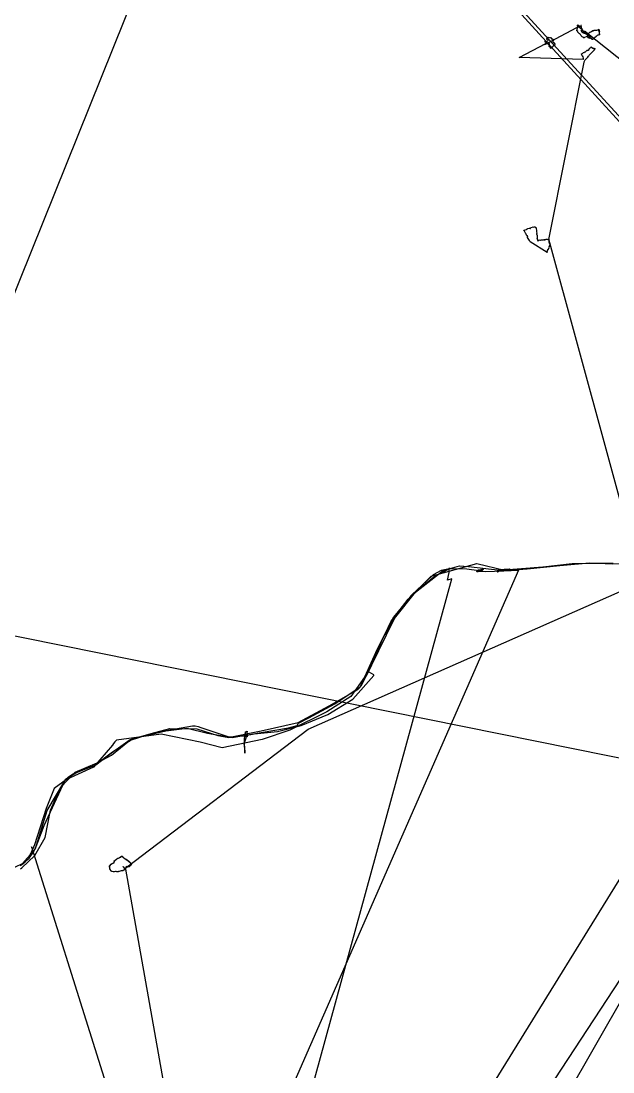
# Model space of a CAD drawing. Extents: x 533996 to 558759, y 1823984 to 1869097.
# Drawn here: x 545317 to 549386, y 1834708 to 1841933 of the extents above; entities that cross this region are included whole.
import ezdxf

# ---------------------------------------------------------------- set-up
doc = ezdxf.new("R2010")
doc.units = 0
for name, color, linetype in [('Default', 7, 'Continuous'), ('Unknown Line Type', 7, 'Continuous'), ('Unknown Point Feature', 7, 'Continuous')]:
    doc.layers.add(name, color=color, linetype=linetype)

# ---------------------------------------------------------------- blocks, each defined once
blk = doc.blocks.new('POINT_DISPLAY')
at = {"layer": 'Default'}
blk.add_line((0, 0), (0, 0), dxfattribs=at)

msp = doc.modelspace()

# ---------------------------------------------------------------- linework, layer by layer
at = {"layer": 'Unknown Line Type'}
for points in [[(539005.1, 1852659.7), (551571.7, 1838939.3), (551574.2, 1838941.7), (551572.4, 1838925.2), (551570.4, 1838926.6), (551564.1, 1838880.3), (551568.9, 1838915.5), (551571.4, 1838918.5), (548580.4, 1846459.8)], [(551357.7, 1839129.4), (539007.3, 1852656.4)], [(548045.7, 1846963.5), (543125.2, 1834730.5)], [(550568.5, 1834482.3), (548944.3, 1840433.2), (548945, 1840431.1), (548944.2, 1840430.1), (548941.5, 1840430.3), (548938.2, 1840429.1), (548936.9, 1840430), (548929.9, 1840431.1), (548925.9, 1840429.9), (548919.3, 1840428.3), (548920.5, 1840427), (548919.9, 1840429.7), (548913.3, 1840429.3), (548910.4, 1840425.9), (548910.1, 1840424.4), (548913, 1840425.2), (548905.9, 1840427.8), (548900.7, 1840427.3), (548894.7, 1840426.2), (548890.3, 1840427), (548887.8, 1840424.7), (548888.1, 1840425.1), (548888.3, 1840425), (548881.6, 1840426.8), (548876.9, 1840424.9), (548870.6, 1840423.3), (548871.9, 1840419.8), (548867.8, 1840423.5), (548869.2, 1840426), (548867.2, 1840432.6), (548865.6, 1840435.6), (548864.4, 1840435.1), (548865.1, 1840436.5), (548867.3, 1840441.7), (548867.5, 1840452.6), (548866.5, 1840455.2), (548863, 1840467), (548863.2, 1840467.7), (548864.5, 1840471.5), (548859.3, 1840472.1), (548864.4, 1840473.9), (548863.1, 1840483.5), (548862, 1840494.5), (548861, 1840503.1), (548859.4, 1840509.5), (548857.6, 1840511.4), (548853.4, 1840511.6), (548854.6, 1840512.3), (548854.2, 1840513.6), (548850.6, 1840514.5), (548842.9, 1840514.5), (548841, 1840514.4), (548831.3, 1840515.1), (548829.5, 1840514.2), (548820.4, 1840510.9), (548815.7, 1840505.8), (548816, 1840505.4), (548818.2, 1840505.5), (548812.5, 1840505.6), (548809.2, 1840505.8), (548798.4, 1840504.3), (548796.3, 1840502.7), (548793.6, 1840500.8), (548792.3, 1840499), (548789.9, 1840496.5), (548782.9, 1840495.6), (548779.4, 1840496.7), (548775.7, 1840493.4), (548773.6, 1840493), (548773.9, 1840494.4), (548773.4, 1840496), (548774.8, 1840490.6), (548778.5, 1840485.5), (548780.9, 1840480.5), (548781.4, 1840476), (548785.9, 1840470.9), (548789.1, 1840467.9), (548788.1, 1840468), (548786.6, 1840465.2), (548786.8, 1840465.1), (548791, 1840461.4), (548794.8, 1840457.4), (548797.2, 1840450.4), (548795.9, 1840446.6), (548797.1, 1840443.5), (548800, 1840438.8), (548802.2, 1840437.5), (548802.1, 1840433.9), (548804.5, 1840431.3), (548810.6, 1840423.5), (548811, 1840423.2), (548810.9, 1840423.1), (548813.2, 1840423), (548810.7, 1840423.9), (548812.6, 1840421.9), (548813.4, 1840421.5), (548816.6, 1840417.4), (548816.1, 1840417.2), (548933, 1840343.7), (548931.5, 1840342.9), (548934.6, 1840343.3), (548936.1, 1840346.1), (548932.9, 1840353.6), (548935, 1840354.7), (548938.1, 1840356.5), (548937.8, 1840362.4), (548935.3, 1840363.8), (548938.7, 1840360.1), (548942.4, 1840363.8), (548944, 1840368.5), (548947, 1840375.2), (548945.4, 1840377.4), (548948.2, 1840380.2), (548950.8, 1840386.6), (548951.6, 1840390.7), (548950.8, 1840392.6), (548953.6, 1840398.8), (548949.2, 1840403.5), (548949.2, 1840403.1), (548948.8, 1840406), (548946.8, 1840410.8), (548946.9, 1840418.9), (548946.9, 1840426.2), (548943.9, 1840430.6), (548946, 1840430.8), (549187, 1841649.8), (549187, 1841652.4), (549190.7, 1841655.9), (549190.2, 1841657.6), (549194.9, 1841665.1), (549205, 1841676.1), (549212.3, 1841684.5), (549217.6, 1841690.2), (549218.3, 1841691.4), (549219.3, 1841693.8), (549222.7, 1841699), (549229.5, 1841705.3), (549232.9, 1841709.1), (549238.9, 1841713.4), (549251.7, 1841728.2), (549255.6, 1841732.1), (549263.9, 1841742.6), (549264, 1841743.1), (549257.7, 1841740.4), (549253.6, 1841743.2), (549247.5, 1841743.8), (549245.8, 1841746.3), (549245.9, 1841747.4), (549241.2, 1841748.4), (549235.1, 1841755), (549232.6, 1841749.1), (549226.7, 1841747.1), (549221.7, 1841741.2), (549219.3, 1841738.8), (549219.6, 1841737.2), (549215.7, 1841730.6), (549210.7, 1841729.9), (549206.5, 1841729), (549203.9, 1841726.2), (549201.3, 1841725), (549197.6, 1841720.4), (549192.8, 1841718.4), (549189.5, 1841715.1), (549187, 1841716), (549180.9, 1841714.2), (549174.5, 1841706.8), (549167.6, 1841702.8), (549169, 1841700.8), (549171.1, 1841697.4), (549174.6, 1841692.3), (549177.9, 1841686.3), (549180.2, 1841678.2), (549179.6, 1841678.1), (549180.8, 1841675.5), (549181.3, 1841671.8), (549181.3, 1841668.6), (549181.2, 1841669.1), (548740.5, 1841681.3), (548924.4, 1841777.6), (548926.8, 1841779.1), (548926.5, 1841778.7), (548925.2, 1841780.4), (548927.4, 1841782.3), (548927.9, 1841782.9), (548928, 1841783.9), (548927.9, 1841780.4), (548928.4, 1841782.3), (548928.4, 1841783.4), (548928.3, 1841777.7), (548927.9, 1841781.7), (548925.7, 1841791.1), (548922.4, 1841792.6), (548919.1, 1841793.9), (548917.1, 1841793), (548917.1, 1841792), (548918, 1841790.8), (548919, 1841790.7), (548923.8, 1841788.4), (548925.8, 1841789.2), (548929.7, 1841791.3), (548933.4, 1841793.1), (548935.9, 1841798.1), (548938.2, 1841799.5), (548941.1, 1841800.2), (548940.3, 1841807.1), (548941.4, 1841810.4), (548941.3, 1841811.9), (548938.4, 1841818), (548935.7, 1841819.3), (548934.5, 1841819.4), (548929.1, 1841809.7), (548927.8, 1841807.5), (548928.7, 1841807.9), (548929.6, 1841808.7), (548930.6, 1841808.8), (548931.2, 1841808.9), (548932.7, 1841811.2), (548933.4, 1841814.9), (548933.4, 1841815.5), (548937.7, 1841819.1), (548940.6, 1841817), (548941.8, 1841820.6), (548943.7, 1841821.5), (548947.8, 1841820.1), (548955.7, 1841818.3), (548957.6, 1841818.4), (548961.1, 1841818.6), (548963.5, 1841814.4), (548963.4, 1841816), (548965.6, 1841807.4), (548966.6, 1841809), (548970.6, 1841809.6), (548978.1, 1841805), (548977.6, 1841801.8), (548977.6, 1841801.3), (548978.6, 1841799.8), (548973, 1841794.8), (548973.3, 1841792.9), (548973.1, 1841790.7), (548973.4, 1841790.3), (548973.4, 1841790.5), (548981.3, 1841782.2), (548985.1, 1841777.9), (548985, 1841774), (548986.3, 1841772.3), (548985.7, 1841770), (548981, 1841762.9), (548979, 1841765.4), (548978.6, 1841766.2), (548977.6, 1841762.4), (548973.5, 1841757.3), (548970.1, 1841756.6), (548969.7, 1841756), (548968.1, 1841751.9), (548967.4, 1841751.2), (548965.9, 1841749.6), (548960.5, 1841752.2), (548961.2, 1841750.2), (548960.9, 1841744.9), (548956.9, 1841746.9), (548953.9, 1841752.7), (548948.2, 1841758), (548947.2, 1841762.3), (548946.6, 1841762.4), (548949.5, 1841766.1), (548947.7, 1841767), (548944.7, 1841768.6), (548943.8, 1841772.1), (548948.5, 1841771.6), (548949.6, 1841777.3), (548948.4, 1841778.7), (548942.4, 1841781.6), (548939.4, 1841778.7), (548936.5, 1841775.6), (548935.3, 1841776.9), (548935, 1841776.4), (548937.6, 1841776.3), (548934.4, 1841779.5), (548931.5, 1841781.3), (548929.9, 1841781.3), (548920.9, 1841777.4), (548916.5, 1841772.2), (549136.4, 1841887.7), (549145.7, 1841893.2), (549148.3, 1841892.6), (549152.3, 1841891.7), (549162.8, 1841884.5), (549162.7, 1841883.9), (549165.2, 1841881.4), (549167.8, 1841880.5), (549172.5, 1841875.5), (549174.3, 1841866.3), (549165.1, 1841868.5), (549167.8, 1841864.5), (549169, 1841861.8), (549170.8, 1841858.6), (549178.4, 1841853.6), (549183.6, 1841851.7), (549186.1, 1841849.6), (549186.7, 1841849.3), (549189.8, 1841849.5), (549198.9, 1841845.5), (549202.3, 1841844.2), (549203.7, 1841842.1), (549207.6, 1841842.5), (549206.5, 1841839.3), (549211.4, 1841834.3), (549216.8, 1841826.7), (549220, 1841822.8), (549220.8, 1841822.2), (549220.8, 1841822.6), (549217.1, 1841819.4), (549214.5, 1841817.3), (549216.6, 1841815.9), (549216.8, 1841816.2), (549216.5, 1841817.6), (549211.9, 1841823.3), (549210.2, 1841824.3), (549207.8, 1841825.3), (549200.5, 1841825.2), (549190.7, 1841820.1), (549186.2, 1841816.6), (549186.2, 1841816.1), (549186.1, 1841814.4), (549185.8, 1841816.7), (549178.3, 1841820.8), (549173.4, 1841825.1), (549168, 1841830.5), (549166.2, 1841833.1), (549163.9, 1841835.1), (549163.2, 1841839), (549156.3, 1841846.5), (549154.7, 1841845.5), (549153.3, 1841847.5), (549144.8, 1841856), (549144.5, 1841856.5), (549144.9, 1841859.7), (549137.6, 1841866), (549135.2, 1841867.1), (549134.2, 1841866.7), (549138.2, 1841865.4), (549137.8, 1841866.1), (549137, 1841868.6), (549137.9, 1841867.2), (549138.6, 1841873.6), (549139.7, 1841875.3), (549143, 1841886.2), (549145.1, 1841893.2), (549142.9, 1841898.8), (549141.7, 1841903.5), (549143.2, 1841906.1), (549153.5, 1841898.8), (549158.9, 1841894.7), (549168.7, 1841901.5), (549168.3, 1841903), (549165.8, 1841902), (549164.7, 1841899.8), (549167.2, 1841891), (549167.5, 1841883.9), (549171.6, 1841881.7), (549173.1, 1841871.5), (549180.9, 1841862.4), (549208.5, 1841840.1), (549208.1, 1841842.8), (549208.8, 1841842.9), (549214.4, 1841843.9), (549221.6, 1841851), (549222.5, 1841851.2), (549225.4, 1841852.9), (549226.3, 1841855.4), (549229.9, 1841855.8), (549233.5, 1841858.3), (549239.5, 1841862.5), (549244.2, 1841866.2), (549247.8, 1841865.5), (549246.7, 1841865.7), (549244.6, 1841865.9), (549244.9, 1841861.7), (549242.6, 1841862.1), (549246.7, 1841864.7), (549247, 1841867.3), (549248, 1841867), (549249, 1841866.2), (549253.5, 1841866.8), (549254.9, 1841868), (549257.2, 1841870.1), (549265.4, 1841871), (549275.1, 1841870.8), (549280.4, 1841871.6), (549285.1, 1841870.4), (549285.8, 1841872.2), (549286.6, 1841871.7), (549286.3, 1841871.2), (549287.2, 1841871.7), (549287, 1841871.8), (549285.8, 1841874.4), (549284.7, 1841873.2), (549287.6, 1841875.8), (549288.8, 1841874.8), (549286.7, 1841871.2), (549290.3, 1841869.3), (549290.8, 1841867.3), (549293.1, 1841862.7), (549291.8, 1841858.7), (549291.8, 1841865.9), (549292.1, 1841860.9), (549291.1, 1841856.7), (549290.7, 1841850.1), (549291.4, 1841844.7), (549293.6, 1841843.9), (549293.5, 1841839.8), (549294.7, 1841839.8), (549295.8, 1841839.7), (549290.9, 1841838.9), (549287.7, 1841838.2), (549283.8, 1841835.7), (549285.2, 1841837.5), (549282.3, 1841835.9), (549277.1, 1841832.6), (549272.7, 1841828.1), (549269, 1841826.6), (549268.5, 1841823.1), (549264.7, 1841821.7), (549264.2, 1841821.6), (549262.6, 1841819.1), (549261.7, 1841820.2), (549259.8, 1841819.6), (549257.9, 1841816.3), (549254.4, 1841814.4), (549249.7, 1841811.3), (549248.3, 1841806.7), (549248.4, 1841806.5), (549246.9, 1841806.8), (549247.2, 1841807.1), (549246.3, 1841804.9), (549244.1, 1841805.1), (549242.6, 1841805.6), (549241.3, 1841808.1), (549240.3, 1841809.4), (549237.9, 1841812.4), (549234.9, 1841813.9), (549229.2, 1841813.4), (549224.9, 1841814.2), (549224.6, 1841816.6), (549225.3, 1841816.5), (549228.6, 1841814.8), (549229.4, 1841818.8), (549230.6, 1841820.8), (549229.7, 1841821.7), (549228.4, 1841822), (549230.4, 1841821.7), (549230.1, 1841821.8), (549227.4, 1841822.9), (549226.5, 1841823.5), (549225.7, 1841821.5), (549227.7, 1841824.8), (549226.9, 1841825.8), (549228, 1841823.7), (549227.1, 1841825.5), (549225.5, 1841828.1), (549224.1, 1841830.2), (549220.1, 1841836.1), (549219.5, 1841837), (549218.7, 1841840.2), (549212.2, 1841844), (549206.7, 1841844.4), (549198.7, 1841849.1), (549198.2, 1841851.9), (549196.5, 1841854.8), (549197, 1841857.2), (549193.5, 1841863.1), (549189.6, 1841864.9), (552833.4, 1838973.1)], [(543659.7, 1826531.5), (551987.8, 1839237)], [(546778.8, 1831740.3), (551345.7, 1839130.1)], [(551586.7, 1838947.5), (544611.8, 1826764)], [(551577.7, 1838955.8), (547288.5, 1837062.9), (547291.2, 1837062.8), (546037.6, 1836108.5), (546040.4, 1836117), (546047, 1836123.2), (546055.8, 1836121.1), (546061.4, 1836120.2), (546069.5, 1836129.4), (546078.2, 1836137.3), (546067.5, 1836144.9), (546059.6, 1836153), (546046.7, 1836163.9), (546038.8, 1836168.2), (546030.9, 1836173.8), (546020.7, 1836182.3), (546011.1, 1836191.2), (546005.1, 1836187), (545992.9, 1836179.2), (545984.4, 1836174.2), (545973.3, 1836170.1), (545965.2, 1836164.6), (545962.5, 1836160.6), (545958.8, 1836156.7), (545954.8, 1836147), (545951.4, 1836142), (545943.5, 1836138.3), (545938.4, 1836136), (545931.8, 1836133.2), (545926.8, 1836128.3), (545924.1, 1836122.2), (545925.6, 1836113.9), (545925.5, 1836104.8), (545928.7, 1836098.5), (545933.1, 1836091.9), (545940.4, 1836088.7), (545949.7, 1836085.6), (545958.7, 1836086.2), (545967.9, 1836087.8), (545975.9, 1836087), (545982.8, 1836086.5), (545986.2, 1836086.9), (545994.8, 1836088.2), (546001, 1836091.5), (546006.9, 1836093), (546012.4, 1836093.7), (546019.3, 1836095), (546030.1, 1836098.8), (546034.4, 1836102), (546035.3, 1836101.8), (546016.5, 1836120.1), (546018.4, 1836119.9), (546018.6, 1836117.5), (546027.5, 1836106.5), (546034.1, 1836101.5), (546034.2, 1836107.5), (546036.9, 1836106.9), (546039.7, 1836112.7), (546043.4, 1836120.9), (546054.8, 1836121.1), (546063.9, 1836121.7), (546068, 1836126), (546076.8, 1836136.6), (546067.1, 1836145.1), (546053.5, 1836157.6), (546033, 1836171.3), (546021.6, 1836180.4), (546008.8, 1836191.7), (546000.8, 1836183.3), (545989, 1836177.4), (545980, 1836175.4), (545972, 1836168.4), (545965, 1836162.7), (545955.9, 1836153.7), (545954.1, 1836145.6), (545947.1, 1836140.3), (545945.5, 1836140), (545942.4, 1836137.6), (545931.8, 1836132.4), (545923.1, 1836123.7), (545923.5, 1836120.1), (545925.7, 1836108.5), (545927.6, 1836099.8), (545935, 1836091.2), (545943.5, 1836087.9), (545955, 1836085.8), (545964.3, 1836087.4), (545973.8, 1836086.9), (545981.9, 1836086.9), (545988.5, 1836087.4), (545998.4, 1836090.7), (546006.8, 1836092.9), (546015.5, 1836093.5), (546023.7, 1836096.4), (546032.3, 1836099.8), (546034.1, 1836102.5), (546758.1, 1832023.5)], [(545231.4, 1836094.8), (545326.4, 1836140.9), (545414.1, 1836238.9), (545475.8, 1836401.6), (545604.9, 1836680.4), (545663, 1836746.7), (545674.7, 1836753.9), (545686, 1836759.8), (545696.3, 1836764.5), (545705.6, 1836768.2), (545825.2, 1836817.4), (545946.2, 1836908), (546088, 1837000.5), (546311.2, 1837053.1), (546459.6, 1837070.4), (546598.2, 1837036.4), (546767.4, 1837006.4), (546967.8, 1837041.3), (547155.5, 1837074.4), (547214.1, 1837090.3), (547223.2, 1837105.5), (547296, 1837143.1), (547474.7, 1837238.1), (547647.9, 1837354.9), (547720.8, 1837493.5), (547883.7, 1837825), (548029.4, 1838007), (548218.8, 1838155.3), (548331.7, 1838187.1), (548393.2, 1838182.1), (548610.1, 1838158.1), (548903.3, 1838179.8), (549105.7, 1838203.6), (549254, 1838206.1), (549386.5, 1838205.6)], [(545312.5, 1836103.4), (545323.2, 1836111), (545411.3, 1836196.7), (545482, 1836318.7), (545519.1, 1836506.8), (545587.5, 1836662.8), (545688.5, 1836769.6), (545839.5, 1836832), (545939.6, 1836885.9), (546063.3, 1836987.1), (546210.7, 1837034.9), (546339.1, 1837069.5), (546524.2, 1837067.8), (546670.4, 1837020.9), (546745.1, 1837008.1), (546838, 1837018.1), (546876.5, 1837014.1), (546855.1, 1837023.2), (546857.6, 1837023.1), (546859.1, 1837033.5), (546860, 1837047.1), (546871.3, 1837050.7), (546870.7, 1837050.1), (546863.2, 1837002.8), (546848.7, 1836961.9), (546852, 1836946.4), (546854.9, 1836899.7), (546852.4, 1836979.6), (546855.6, 1837033.4), (546852.4, 1837020.4), (546854.8, 1837020), (546859.5, 1837021.7), (546918.3, 1837032.9), (547079.5, 1837047.8), (547242.7, 1837088.9), (547426.7, 1837166.4), (547597.8, 1837269.7), (547741.3, 1837433.8), (547743, 1837438.6), (547710, 1837455.4), (547706, 1837456.9), (547720.2, 1837501.6), (547775.9, 1837627.2), (547861.5, 1837808), (547979.1, 1837958.2), (548137.2, 1838116.3), (548450.6, 1838204.4), (548639.7, 1838158.2), (548678.7, 1838159.6), (548681.8, 1838160.1), (548674, 1838164.8), (548597.9, 1838160.1), (548592.9, 1838146), (548597.9, 1838148.3), (548601.2, 1838154.3), (548600.8, 1838161.7), (548596.9, 1838152.5), (548594.4, 1838150.5), (548593.7, 1838146.2), (548590.7, 1838146.2), (548595.7, 1838148.2), (548601.5, 1838154.3), (548650.3, 1838155), (548796.5, 1838166.9), (549020.3, 1838190.5), (549223.6, 1838208.6), (549385.3, 1838202.1), (549598.7, 1838207.6)], [(545311, 1836127.7), (545328.5, 1836139.6), (545345.2, 1836152.8), (545359.5, 1836165.1), (545372.2, 1836178.1), (545385.1, 1836193.9), (545396.7, 1836210.8), (545407.1, 1836229.1), (545416.2, 1836248), (545423.7, 1836267.5), (545496.7, 1836505.1), (545625.6, 1836719.9), (545641.1, 1836733.4), (545657.8, 1836745.6), (545675.9, 1836756.5), (545830.2, 1836819.9), (545939.6, 1836901.1), (546067.3, 1836992.7), (546237.2, 1837041), (546495, 1837087.9), (546514, 1837087), (546533.4, 1837082.8), (546552.5, 1837075.6), (546744.4, 1837012.9), (546763.4, 1837012.6), (546968.5, 1837052.2), (547221.1, 1837109.6), (547435.9, 1837225.2), (547631.6, 1837336.3), (547643.2, 1837349), (547654.1, 1837362.7), (547724, 1837494.8), (547802.4, 1837684.2), (547879.8, 1837827.9), (548001.4, 1837982.3), (548153.7, 1838111.7), (548265.5, 1838170), (548381.6, 1838165.6), (548463.2, 1838154.9), (548478.8, 1838154.5), (548482.8, 1838155.3), (548486.3, 1838156.5), (548489.2, 1838158.3), (548491.8, 1838160.3), (548494, 1838162.4), (548495.7, 1838164.6), (548497, 1838166.5), (548470.1, 1838157), (548460.2, 1838156.6), (548454.8, 1838154.9), (548455.2, 1838154.8), (548455.4, 1838154.3), (548456.7, 1838153.4), (548453.5, 1838151.3), (548456.1, 1838152.7), (548455.2, 1838152.5), (548454.1, 1838151.4), (548455, 1838149.8), (548455.7, 1838151.1), (548455.5, 1838149.5), (548457.9, 1838148.5), (548456.6, 1838148.1), (548456.4, 1838147.1), (548455.2, 1838145.9), (548455.6, 1838144), (548455.2, 1838147.6), (548454.7, 1838147.9), (548453.9, 1838146.1), (548455.4, 1838145.6), (548453.6, 1838147.4), (548453.3, 1838147.1), (548452.8, 1838147.8), (548453.1, 1838147.1), (548453.2, 1838147.6), (548452.2, 1838146.9), (548451.9, 1838148.1), (548451.8, 1838148.7), (548449.7, 1838148.3), (548449.4, 1838148.7), (548450.6, 1838149.7), (548450.4, 1838150.7), (548449.5, 1838149.3), (548449.3, 1838147.8), (548448.9, 1838147.3), (548451.8, 1838148.6), (548453.3, 1838152.4), (548452.2, 1838153.3), (548451.2, 1838152.1), (548451.7, 1838150.8), (548451.6, 1838152), (548454.2, 1838150.7), (548456.5, 1838150.6), (548458.4, 1838150.7), (548510.3, 1838148.8), (548635, 1838153.3), (548736.5, 1838156.9), (543640.9, 1826533.2)], [(546613.9, 1832035.1), (548277.1, 1838097.5), (548249.4, 1838089.9), (548260.4, 1838140.9), (548259.9, 1838157.9), (548260.1, 1838167.6), (548260.6, 1838164.8), (548261.7, 1838172.5), (548261.9, 1838166.9), (548204.7, 1838155.4), (548149.9, 1838124.9), (548140.1, 1838116.1), (548004.9, 1837989.5), (547877.6, 1837834.9), (547765.9, 1837614.7), (547676.8, 1837422.1), (547584.7, 1837290), (547418.7, 1837183.5), (547165.6, 1837057.6), (546973.4, 1836994), (546699.4, 1836935.6), (546549.2, 1836975.9), (546280.4, 1837030.3), (545972.3, 1836988.4), (545962.6, 1836977.9), (545953.3, 1836966.8), (545944.7, 1836955.1), (545814.9, 1836802.6), (545628.5, 1836718), (545543.8, 1836657.3), (545489.4, 1836519.1), (545409.8, 1836269.8), (545379.9, 1836201.4), (545394.3, 1836224), (545394.6, 1836244.8), (545391.2, 1836250.8), (545389, 1836254.4), (546770.1, 1831855.4)], [(543580, 1838047.3), (558149.5, 1835108.5)]]:
    msp.add_lwpolyline(points, dxfattribs=at)

# ---------------------------------------------------------------- block references
at = {"layer": 'Unknown Point Feature', "xscale": 0.1, "yscale": 0.10000000000000002}
for p in [(549136.4, 1841887.7), (549141.7, 1841903.5), (549142.9, 1841898.8), (549143.2, 1841906.1), (549145.1, 1841893.2), (549145.7, 1841893.2), (549148.3, 1841892.6), (549152.3, 1841891.7), (549153.5, 1841898.8), (549158.9, 1841894.7), (549164.7, 1841899.8), (549165.8, 1841902), (549167.2, 1841891), (549168.3, 1841903), (549168.7, 1841901.5), (548933.4, 1841815.5), (548933.4, 1841814.9), (548934.5, 1841819.4), (548935.7, 1841819.3), (548937.7, 1841819.1), (548938.4, 1841818), (548940.6, 1841817), (548941.8, 1841820.6), (548943.7, 1841821.5), (548947.8, 1841820.1), (548955.7, 1841818.3), (548957.6, 1841818.4), (548961.1, 1841818.6), (548963.4, 1841816), (549134.2, 1841866.7), (549135.2, 1841867.1), (549137, 1841868.6), (549137.6, 1841866), (549137.8, 1841866.1), (549137.9, 1841867.2), (549138.2, 1841865.4), (549138.6, 1841873.6), (549139.7, 1841875.3), (549143, 1841886.2), (549144.5, 1841856.5), (549144.8, 1841856), (549144.9, 1841859.7), (549153.3, 1841847.5), (549154.7, 1841845.5), (549156.3, 1841846.5), (549162.7, 1841883.9), (549162.8, 1841884.5), (549163.2, 1841839), (549163.9, 1841835.1), (549165.1, 1841868.5), (549165.2, 1841881.4), (549166.2, 1841833.1), (549167.5, 1841883.9), (549167.8, 1841880.5), (549167.8, 1841864.5), (549168, 1841830.5), (549169, 1841861.8), (549170.8, 1841858.6), (549171.6, 1841881.7), (549172.5, 1841875.5), (549173.1, 1841871.5), (549173.4, 1841825.1), (549174.3, 1841866.3), (549178.3, 1841820.8), (549178.4, 1841853.6), (549180.9, 1841862.4), (549183.6, 1841851.7), (549185.8, 1841816.7), (549186.1, 1841849.6), (549186.2, 1841816.6), (549186.2, 1841816.1), (549186.7, 1841849.3), (549189.6, 1841864.9), (549189.8, 1841849.5), (549190.7, 1841820.1), (549193.5, 1841863.1), (549196.5, 1841854.8), (549197, 1841857.2), (549198.2, 1841851.9), (549198.7, 1841849.1), (549198.9, 1841845.5), (549200.5, 1841825.2), (549202.3, 1841844.2), (549203.7, 1841842.1), (549206.5, 1841839.3), (549206.7, 1841844.4), (549207.6, 1841842.5), (549207.8, 1841825.3), (549208.1, 1841842.8), (549208.5, 1841840.1), (549208.8, 1841842.9), (549210.2, 1841824.3), (549211.4, 1841834.3), (549211.9, 1841823.3), (549212.2, 1841844), (549214.4, 1841843.9), (549214.5, 1841817.3), (549216.5, 1841817.6), (549216.6, 1841815.9), (549216.8, 1841826.7), (549216.8, 1841816.2), (549217.1, 1841819.4), (549218.7, 1841840.2), (549219.5, 1841837), (549220, 1841822.8), (549220.1, 1841836.1), (549220.8, 1841822.6), (549220.8, 1841822.2), (549221.6, 1841851), (549222.5, 1841851.2), (549224.1, 1841830.2), (549224.6, 1841816.6), (549225.3, 1841816.5), (549225.4, 1841852.9), (549225.5, 1841828.1), (549225.7, 1841821.5), (549226.3, 1841855.4), (549226.5, 1841823.5), (549226.9, 1841825.8), (549227.1, 1841825.5), (549227.4, 1841822.9), (549227.7, 1841824.8), (549228, 1841823.7), (549228.4, 1841822), (549228.6, 1841814.8), (549229.4, 1841818.8), (549229.7, 1841821.7), (549229.9, 1841855.8), (549230.1, 1841821.8), (549230.4, 1841821.7), (549230.6, 1841820.8), (549233.5, 1841858.3), (549239.5, 1841862.5), (549242.6, 1841862.1), (549244.2, 1841866.2), (549244.6, 1841865.9), (549244.9, 1841861.7), (549246.7, 1841865.7), (549246.7, 1841864.7), (549247, 1841867.3), (549247.8, 1841865.5), (549248, 1841867), (549249, 1841866.2), (549253.5, 1841866.8), (549254.9, 1841868), (549257.2, 1841870.1), (549257.9, 1841816.3), (549259.8, 1841819.6), (549261.7, 1841820.2), (549262.6, 1841819.1), (549264.2, 1841821.6), (549264.7, 1841821.7), (549265.4, 1841871), (549268.5, 1841823.1), (549269, 1841826.6), (549272.7, 1841828.1), (549275.1, 1841870.8), (549277.1, 1841832.6), (549280.4, 1841871.6), (549282.3, 1841835.9), (549283.8, 1841835.7), (549284.7, 1841873.2), (549285.1, 1841870.4), (549285.2, 1841837.5), (549285.8, 1841874.4), (549285.8, 1841872.2), (549286.3, 1841871.2), (549286.6, 1841871.7), (549286.7, 1841871.2), (549287, 1841871.8), (549287.2, 1841871.7), (549287.6, 1841875.8), (549287.7, 1841838.2), (549288.8, 1841874.8), (549290.3, 1841869.3), (549290.7, 1841850.1), (549290.8, 1841867.3), (549290.9, 1841838.9), (549291.1, 1841856.7), (549291.4, 1841844.7), (549291.8, 1841865.9), (549291.8, 1841858.7), (549292.1, 1841860.9), (549293.1, 1841862.7), (549293.5, 1841839.8), (549293.6, 1841843.9), (549294.7, 1841839.8), (549295.8, 1841839.7), (548916.5, 1841772.2), (548917.1, 1841793), (548917.1, 1841792), (548918, 1841790.8), (548919, 1841790.7), (548919.1, 1841793.9), (548920.9, 1841777.4), (548922.4, 1841792.6), (548923.8, 1841788.4), (548924.4, 1841777.6), (548925.2, 1841780.4), (548925.7, 1841791.1), (548925.8, 1841789.2), (548926.5, 1841778.7), (548926.8, 1841779.1), (548927.4, 1841782.3), (548927.8, 1841807.5), (548927.9, 1841782.9), (548927.9, 1841781.7), (548927.9, 1841780.4), (548928, 1841783.9), (548928.3, 1841777.7), (548928.4, 1841783.4), (548928.4, 1841782.3), (548928.7, 1841807.9), (548929.1, 1841809.7), (548929.6, 1841808.7), (548929.7, 1841791.3), (548929.9, 1841781.3), (548930.6, 1841808.8), (548931.2, 1841808.9), (548931.5, 1841781.3), (548932.7, 1841811.2), (548933.4, 1841793.1), (548934.4, 1841779.5), (548935, 1841776.4), (548935.3, 1841776.9), (548935.9, 1841798.1), (548936.5, 1841775.6), (548937.6, 1841776.3), (548938.2, 1841799.5), (548939.4, 1841778.7), (548940.3, 1841807.1), (548941.1, 1841800.2), (548941.3, 1841811.9), (548941.4, 1841810.4), (548942.4, 1841781.6), (548943.8, 1841772.1), (548944.7, 1841768.6), (548946.6, 1841762.4), (548947.2, 1841762.3), (548947.7, 1841767), (548948.2, 1841758), (548948.4, 1841778.7), (548948.5, 1841771.6), (548949.5, 1841766.1), (548949.6, 1841777.3), (548953.9, 1841752.7), (548956.9, 1841746.9), (548960.5, 1841752.2), (548960.9, 1841744.9), (548961.2, 1841750.2), (548963.5, 1841814.4), (548965.6, 1841807.4), (548965.9, 1841749.6), (548966.6, 1841809), (548967.4, 1841751.2), (548968.1, 1841751.9), (548969.7, 1841756), (548970.1, 1841756.6), (548970.6, 1841809.6), (548973, 1841794.8), (548973.1, 1841790.7), (548973.3, 1841792.9), (548973.4, 1841790.5), (548973.4, 1841790.3), (548973.5, 1841757.3), (548977.6, 1841801.8), (548977.6, 1841801.3), (548977.6, 1841762.4), (548978.1, 1841805), (548978.6, 1841799.8), (548978.6, 1841766.2), (548979, 1841765.4), (548981, 1841762.9), (548981.3, 1841782.2), (548985, 1841774), (548985.1, 1841777.9), (548985.7, 1841770), (548986.3, 1841772.3), (549186.1, 1841814.4), (549224.9, 1841814.2), (549226.7, 1841747.1), (549229.2, 1841813.4), (549232.6, 1841749.1), (549234.9, 1841813.9), (549235.1, 1841755), (549237.9, 1841812.4), (549240.3, 1841809.4), (549241.2, 1841748.4), (549241.3, 1841808.1), (549242.6, 1841805.6), (549244.1, 1841805.1), (549245.8, 1841746.3), (549245.9, 1841747.4), (549246.3, 1841804.9), (549246.9, 1841806.8), (549247.2, 1841807.1), (549247.5, 1841743.8), (549248.3, 1841806.7), (549248.4, 1841806.5), (549249.7, 1841811.3), (549253.6, 1841743.2), (549254.4, 1841814.4), (549263.9, 1841742.6), (549264, 1841743.1), (548740.5, 1841681.3), (549167.6, 1841702.8), (549169, 1841700.8), (549171.1, 1841697.4), (549174.5, 1841706.8), (549174.6, 1841692.3), (549177.9, 1841686.3), (549179.6, 1841678.1), (549180.2, 1841678.2), (549180.8, 1841675.5), (549180.9, 1841714.2), (549181.3, 1841671.8), (549187, 1841716), (549189.5, 1841715.1), (549192.8, 1841718.4), (549197.6, 1841720.4), (549201.3, 1841725), (549203.9, 1841726.2), (549205, 1841676.1), (549206.5, 1841729), (549210.7, 1841729.9), (549212.3, 1841684.5), (549215.7, 1841730.6), (549217.6, 1841690.2), (549218.3, 1841691.4), (549219.3, 1841738.8), (549219.3, 1841693.8), (549219.6, 1841737.2), (549221.7, 1841741.2), (549222.7, 1841699), (549229.5, 1841705.3), (549232.9, 1841709.1), (549238.9, 1841713.4), (549251.7, 1841728.2), (549255.6, 1841732.1), (549257.7, 1841740.4), (549181.2, 1841669.1), (549181.3, 1841668.6), (549187, 1841652.4), (549187, 1841649.8), (549190.2, 1841657.6), (549190.7, 1841655.9), (549194.9, 1841665.1), (548829.5, 1840514.2), (548831.3, 1840515.1), (548841, 1840514.4), (548842.9, 1840514.5), (548850.6, 1840514.5), (548773.4, 1840496), (548773.6, 1840493), (548773.9, 1840494.4), (548774.8, 1840490.6), (548775.7, 1840493.4), (548778.5, 1840485.5), (548779.4, 1840496.7), (548780.9, 1840480.5), (548781.4, 1840476), (548782.9, 1840495.6), (548785.9, 1840470.9), (548786.6, 1840465.2), (548786.8, 1840465.1), (548788.1, 1840468), (548789.1, 1840467.9), (548789.9, 1840496.5), (548791, 1840461.4), (548792.3, 1840499), (548793.6, 1840500.8), (548794.8, 1840457.4), (548795.9, 1840446.6), (548796.3, 1840502.7), (548797.1, 1840443.5), (548797.2, 1840450.4), (548798.4, 1840504.3), (548809.2, 1840505.8), (548812.5, 1840505.6), (548815.7, 1840505.8), (548816, 1840505.4), (548818.2, 1840505.5), (548820.4, 1840510.9), (548853.4, 1840511.6), (548854.2, 1840513.6), (548854.6, 1840512.3), (548857.6, 1840511.4), (548859.3, 1840472.1), (548859.4, 1840509.5), (548861, 1840503.1), (548862, 1840494.5), (548863, 1840467), (548863.1, 1840483.5), (548863.2, 1840467.7), (548864.4, 1840473.9), (548864.5, 1840471.5), (548866.5, 1840455.2), (548867.5, 1840452.6), (548800, 1840438.8), (548802.1, 1840433.9), (548802.2, 1840437.5), (548804.5, 1840431.3), (548810.6, 1840423.5), (548810.7, 1840423.9), (548810.9, 1840423.1), (548811, 1840423.2), (548812.6, 1840421.9), (548813.2, 1840423), (548813.4, 1840421.5), (548816.1, 1840417.2), (548816.6, 1840417.4), (548864.4, 1840435.1), (548865.1, 1840436.5), (548865.6, 1840435.6), (548867.2, 1840432.6), (548867.3, 1840441.7), (548867.8, 1840423.5), (548869.2, 1840426), (548870.6, 1840423.3), (548871.9, 1840419.8), (548876.9, 1840424.9), (548881.6, 1840426.8), (548887.8, 1840424.7), (548888.1, 1840425.1), (548888.3, 1840425), (548890.3, 1840427), (548894.7, 1840426.2), (548900.7, 1840427.3), (548905.9, 1840427.8), (548910.1, 1840424.4), (548910.4, 1840425.9), (548913, 1840425.2), (548913.3, 1840429.3), (548919.3, 1840428.3), (548919.9, 1840429.7), (548920.5, 1840427), (548925.9, 1840429.9), (548929.9, 1840431.1), (548936.9, 1840430), (548938.2, 1840429.1), (548941.5, 1840430.3), (548943.9, 1840430.6), (548944.2, 1840430.1), (548944.3, 1840433.2), (548945, 1840431.1), (548945.4, 1840377.4), (548946, 1840430.8), (548946.8, 1840410.8), (548946.9, 1840426.2), (548946.9, 1840418.9), (548947, 1840375.2), (548948.2, 1840380.2), (548948.8, 1840406), (548949.2, 1840403.5), (548949.2, 1840403.1), (548950.8, 1840392.6), (548950.8, 1840386.6), (548951.6, 1840390.7), (548953.6, 1840398.8), (548931.5, 1840342.9), (548932.9, 1840353.6), (548933, 1840343.7), (548934.6, 1840343.3), (548935, 1840354.7), (548935.3, 1840363.8), (548936.1, 1840346.1), (548937.8, 1840362.4), (548938.1, 1840356.5), (548938.7, 1840360.1), (548942.4, 1840363.8), (548944, 1840368.5), (548450.6, 1838204.4), (549105.7, 1838203.6), (549223.6, 1838208.6), (549254, 1838206.1), (549385.3, 1838202.1), (548204.7, 1838155.4), (548218.8, 1838155.3), (548259.9, 1838157.9), (548260.1, 1838167.6), (548260.4, 1838140.9), (548260.6, 1838164.8), (548261.7, 1838172.5), (548261.9, 1838166.9), (548265.5, 1838170), (548331.7, 1838187.1), (548381.6, 1838165.6), (548393.2, 1838182.1), (548448.9, 1838147.3), (548449.3, 1838147.8), (548449.4, 1838148.7), (548449.5, 1838149.3), (548449.7, 1838148.3), (548450.4, 1838150.7), (548450.6, 1838149.7), (548451.2, 1838152.1), (548451.6, 1838152), (548451.7, 1838150.8), (548451.8, 1838148.7), (548451.8, 1838148.6), (548451.9, 1838148.1), (548452.2, 1838153.3), (548452.2, 1838146.9), (548452.8, 1838147.8), (548453.1, 1838147.1), (548453.2, 1838147.6), (548453.3, 1838152.4), (548453.3, 1838147.1), (548453.5, 1838151.3), (548453.6, 1838147.4), (548453.9, 1838146.1), (548454.1, 1838151.4), (548454.2, 1838150.7), (548454.7, 1838147.9), (548454.8, 1838154.9), (548455, 1838149.8), (548455.2, 1838154.8), (548455.2, 1838152.5), (548455.2, 1838147.6), (548455.2, 1838145.9), (548455.4, 1838154.3), (548455.4, 1838145.6), (548455.5, 1838149.5), (548455.6, 1838144), (548455.7, 1838151.1), (548456.1, 1838152.7), (548456.4, 1838147.1), (548456.5, 1838150.6), (548456.6, 1838148.1), (548456.7, 1838153.4), (548457.9, 1838148.5), (548458.4, 1838150.7), (548460.2, 1838156.6), (548463.2, 1838154.9), (548470.1, 1838157), (548478.8, 1838154.5), (548482.8, 1838155.3), (548486.3, 1838156.5), (548489.2, 1838158.3), (548491.8, 1838160.3), (548494, 1838162.4), (548495.7, 1838164.6), (548497, 1838166.5), (548510.3, 1838148.8), (548590.7, 1838146.2), (548592.9, 1838146), (548593.7, 1838146.2), (548594.4, 1838150.5), (548595.7, 1838148.2), (548596.9, 1838152.5), (548597.9, 1838160.1), (548597.9, 1838148.3), (548600.8, 1838161.7), (548601.2, 1838154.3), (548601.5, 1838154.3), (548610.1, 1838158.1), (548635, 1838153.3), (548639.7, 1838158.2), (548650.3, 1838155), (548674, 1838164.8), (548678.7, 1838159.6), (548681.8, 1838160.1), (548736.5, 1838156.9), (548796.5, 1838166.9), (548903.3, 1838179.8), (549020.3, 1838190.5), (548137.2, 1838116.3), (548140.1, 1838116.1), (548149.9, 1838124.9), (548153.7, 1838111.7), (548249.4, 1838089.9), (548277.1, 1838097.5), (548004.9, 1837989.5), (548029.4, 1838007), (547979.1, 1837958.2), (548001.4, 1837982.3), (547861.5, 1837808), (547877.6, 1837834.9), (547879.8, 1837827.9), (547883.7, 1837825), (547775.9, 1837627.2), (547802.4, 1837684.2), (547765.9, 1837614.7), (547720.2, 1837501.6), (547720.8, 1837493.5), (547724, 1837494.8), (547676.8, 1837422.1), (547706, 1837456.9), (547710, 1837455.4), (547741.3, 1837433.8), (547743, 1837438.6), (547631.6, 1837336.3), (547643.2, 1837349), (547647.9, 1837354.9), (547654.1, 1837362.7), (547584.7, 1837290), (547597.8, 1837269.7), (547435.9, 1837225.2), (547474.7, 1837238.1), (547296, 1837143.1), (547418.7, 1837183.5), (547426.7, 1837166.4), (546311.2, 1837053.1), (546339.1, 1837069.5), (546459.6, 1837070.4), (546495, 1837087.9), (546514, 1837087), (546524.2, 1837067.8), (546533.4, 1837082.8), (546552.5, 1837075.6), (546860, 1837047.1), (546870.7, 1837050.1), (546871.3, 1837050.7), (546968.5, 1837052.2), (547079.5, 1837047.8), (547155.5, 1837074.4), (547165.6, 1837057.6), (547214.1, 1837090.3), (547221.1, 1837109.6), (547223.2, 1837105.5), (547242.7, 1837088.9), (547288.5, 1837062.9), (547291.2, 1837062.8), (545962.6, 1836977.9), (545972.3, 1836988.4), (546063.3, 1836987.1), (546067.3, 1836992.7), (546088, 1837000.5), (546210.7, 1837034.9), (546237.2, 1837041), (546280.4, 1837030.3), (546549.2, 1836975.9), (546598.2, 1837036.4), (546670.4, 1837020.9), (546744.4, 1837012.9), (546745.1, 1837008.1), (546763.4, 1837012.6), (546767.4, 1837006.4), (546838, 1837018.1), (546852.4, 1837020.4), (546852.4, 1836979.6), (546854.8, 1837020), (546855.1, 1837023.2), (546855.6, 1837033.4), (546857.6, 1837023.1), (546859.1, 1837033.5), (546859.5, 1837021.7), (546863.2, 1837002.8), (546876.5, 1837014.1), (546918.3, 1837032.9), (546967.8, 1837041.3), (546973.4, 1836994), (545944.7, 1836955.1), (545946.2, 1836908), (545953.3, 1836966.8), (546699.4, 1836935.6), (546848.7, 1836961.9), (546852, 1836946.4), (545839.5, 1836832), (545939.6, 1836901.1), (545939.6, 1836885.9), (546854.9, 1836899.7), (545686, 1836759.8), (545688.5, 1836769.6), (545696.3, 1836764.5), (545705.6, 1836768.2), (545814.9, 1836802.6), (545825.2, 1836817.4), (545830.2, 1836819.9), (545625.6, 1836719.9), (545628.5, 1836718), (545641.1, 1836733.4), (545657.8, 1836745.6), (545663, 1836746.7), (545674.7, 1836753.9), (545675.9, 1836756.5), (545543.8, 1836657.3), (545587.5, 1836662.8), (545604.9, 1836680.4), (545489.4, 1836519.1), (545496.7, 1836505.1), (545519.1, 1836506.8), (545475.8, 1836401.6), (545389, 1836254.4), (545409.8, 1836269.8), (545423.7, 1836267.5), (545482, 1836318.7), (545379.9, 1836201.4), (545385.1, 1836193.9), (545391.2, 1836250.8), (545394.3, 1836224), (545394.6, 1836244.8), (545396.7, 1836210.8), (545407.1, 1836229.1), (545411.3, 1836196.7), (545414.1, 1836238.9), (545416.2, 1836248), (545992.9, 1836179.2), (546000.8, 1836183.3), (546005.1, 1836187), (546008.8, 1836191.7), (546011.1, 1836191.2), (546020.7, 1836182.3), (546021.6, 1836180.4), (545323.2, 1836111), (545326.4, 1836140.9), (545328.5, 1836139.6), (545345.2, 1836152.8), (545359.5, 1836165.1), (545372.2, 1836178.1), (545923.1, 1836123.7), (545923.5, 1836120.1), (545924.1, 1836122.2), (545925.6, 1836113.9), (545925.7, 1836108.5), (545926.8, 1836128.3), (545931.8, 1836133.2), (545931.8, 1836132.4), (545938.4, 1836136), (545942.4, 1836137.6), (545943.5, 1836138.3), (545945.5, 1836140), (545947.1, 1836140.3), (545951.4, 1836142), (545954.1, 1836145.6), (545954.8, 1836147), (545955.9, 1836153.7), (545958.8, 1836156.7), (545962.5, 1836160.6), (545965, 1836162.7), (545965.2, 1836164.6), (545972, 1836168.4), (545973.3, 1836170.1), (545980, 1836175.4), (545984.4, 1836174.2), (545989, 1836177.4), (546016.5, 1836120.1), (546018.4, 1836119.9), (546018.6, 1836117.5), (546030.9, 1836173.8), (546033, 1836171.3), (546034.2, 1836107.5), (546036.9, 1836106.9), (546037.6, 1836108.5), (546038.8, 1836168.2), (546039.7, 1836112.7), (546040.4, 1836117), (546043.4, 1836120.9), (546046.7, 1836163.9), (546047, 1836123.2), (546053.5, 1836157.6), (546054.8, 1836121.1), (546055.8, 1836121.1), (546059.6, 1836153), (546061.4, 1836120.2), (546063.9, 1836121.7), (546067.1, 1836145.1), (546067.5, 1836144.9), (546068, 1836126), (546069.5, 1836129.4), (546076.8, 1836136.6), (546078.2, 1836137.3), (545925.5, 1836104.8), (545927.6, 1836099.8), (545928.7, 1836098.5), (545933.1, 1836091.9), (545935, 1836091.2), (545940.4, 1836088.7), (545943.5, 1836087.9), (545949.7, 1836085.6), (545955, 1836085.8), (545958.7, 1836086.2), (545964.3, 1836087.4), (545967.9, 1836087.8), (545973.8, 1836086.9), (545975.9, 1836087), (545981.9, 1836086.9), (545982.8, 1836086.5), (545986.2, 1836086.9), (545988.5, 1836087.4), (545994.8, 1836088.2), (545998.4, 1836090.7), (546001, 1836091.5), (546006.8, 1836092.9), (546006.9, 1836093), (546012.4, 1836093.7), (546015.5, 1836093.5), (546019.3, 1836095), (546023.7, 1836096.4), (546027.5, 1836106.5), (546030.1, 1836098.8), (546032.3, 1836099.8), (546034.1, 1836102.5), (546034.1, 1836101.5), (546034.4, 1836102), (546035.3, 1836101.8)]:
    msp.add_blockref('POINT_DISPLAY', p, dxfattribs=at)

doc.saveas('drawing.dxf')
